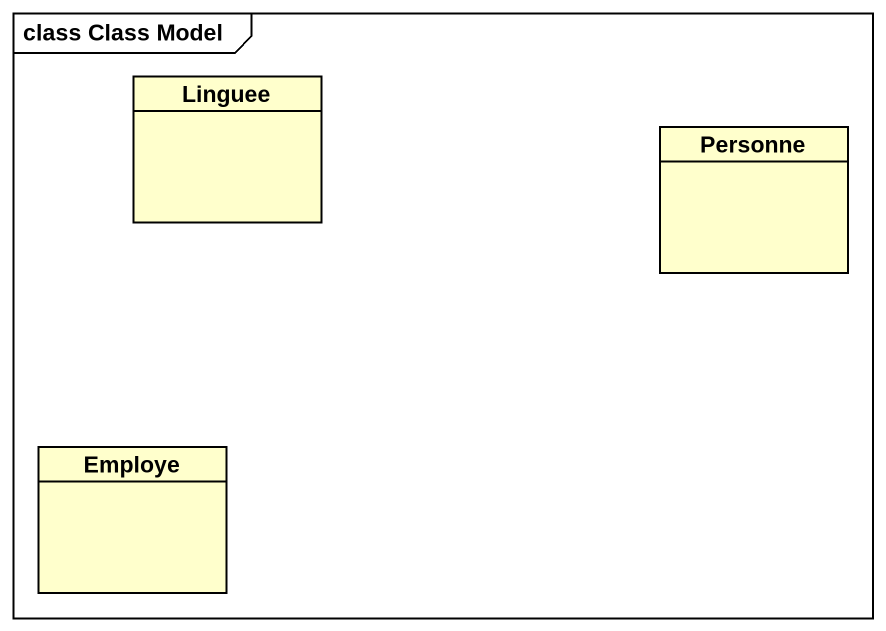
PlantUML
@startuml
mainframe class Class Model
hide circle
hide empty members
class Linguee
class Personne
class Employe
@enduml
